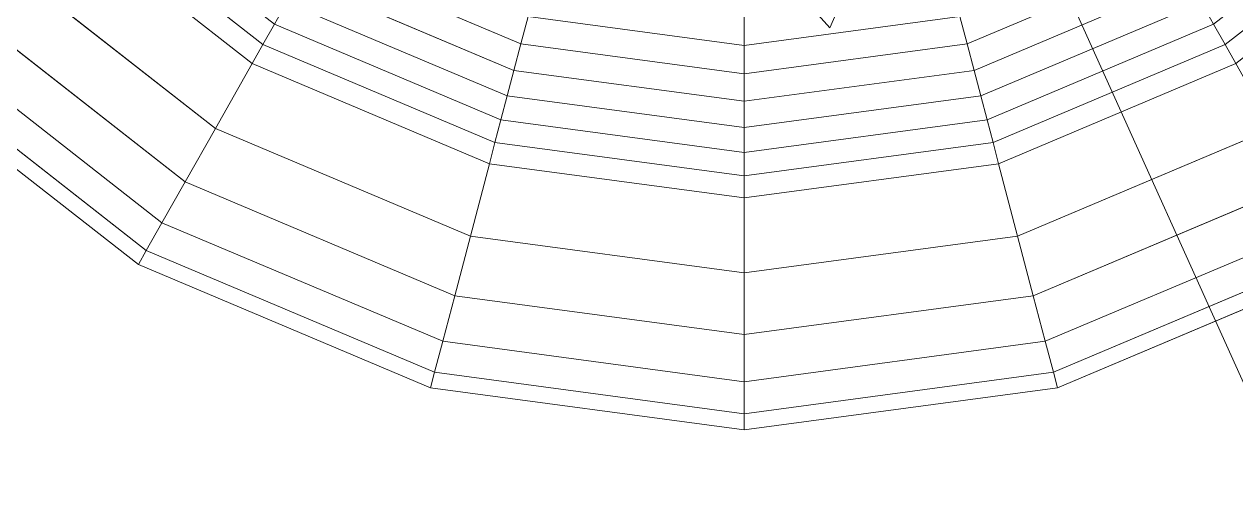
# Model space of a CAD drawing. Header units: metres. Extents: x -217 to -108, y -304 to -188.
# Drawn here: x -161.6489 to -161.448, y -236.0712 to -235.9941 of the extents above; entities that cross this region are included whole.
import ezdxf

# ---------------------------------------------------------------- set-up
doc = ezdxf.new("R2010")
doc.units = ezdxf.units.M
for name, color, linetype, lineweight in [('A-FLOR', 192, 'Continuous', 9), ('A-WALL', 113, 'Continuous', 9), ('G-IMPT', 8, 'Continuous', 9), ('L-PLNT', 71, 'Continuous', 9)]:
    doc.layers.add(name, color=color, linetype=linetype, lineweight=lineweight)

# ---------------------------------------------------------------- blocks, each defined once
blk = doc.blocks.new('Plant_8135 - FF_Model_ID4695_1_aconitum_dwg_Group_18-V304-Nivel 3')
at = {"layer": 'G-IMPT'}
for p, q in [((14.368, 12.459), (16.059, 11.138)), ((25.913, 12.459), (24.222, 11.138)), ((14.227, 12.315), (15.959, 10.961)), ((26.054, 12.315), (24.322, 10.961)), ((26.054, 12.315), (24.322, 10.961)), ((15.866, 10.796), (14.095, 12.181)), ((15.866, 10.796), (14.095, 12.181)), ((15.546, 10.232), (13.642, 11.72)), ((16.394, 11.729), (18.201, 10.967)), ((23.887, 11.729), (22.08, 10.967)), ((23.887, 11.729), (22.08, 10.967)), ((16.277, 11.523), (18.141, 10.736)), ((24.004, 11.523), (22.14, 10.736)), ((22.14, 10.736), (24.004, 11.523)), ((15.283, 9.768), (13.271, 11.341)), ((16.059, 11.138), (16.165, 11.325)), ((16.165, 11.325), (18.083, 10.516)), ((16.165, 11.325), (18.083, 10.516)), ((24.116, 11.325), (22.198, 10.516)), ((24.116, 11.325), (22.198, 10.516)), ((24.222, 11.138), (24.116, 11.325)), ((18.201, 10.967), (18.264, 11.206)), ((20.141, 10.954), (18.264, 11.206)), ((20.141, 10.954), (20.141, 11.21)), ((22.017, 11.206), (20.141, 10.954)), ((22.017, 11.206), (20.141, 10.954)), ((22.08, 10.967), (22.017, 11.206)), ((22.08, 10.967), (22.017, 11.206)), ((15.959, 10.961), (16.059, 11.138)), ((16.059, 11.138), (18.028, 10.307)), ((24.222, 11.138), (22.253, 10.307)), ((24.322, 10.961), (24.222, 11.138)), ((15.081, 9.413), (12.986, 11.051)), ((12.986, 11.051), (15.081, 9.413)), ((15.866, 10.796), (15.959, 10.961)), ((15.866, 10.796), (15.959, 10.961)), ((15.959, 10.961), (17.976, 10.11)), ((18.141, 10.736), (18.201, 10.967)), ((20.141, 10.707), (18.201, 10.967)), ((22.08, 10.967), (20.141, 10.707)), ((20.141, 10.707), (22.08, 10.967)), ((20.141, 10.707), (20.141, 10.954)), ((22.14, 10.736), (22.08, 10.967)), ((22.08, 10.967), (22.14, 10.736)), ((24.322, 10.961), (22.305, 10.11)), ((24.416, 10.796), (24.322, 10.961)), ((24.322, 10.961), (24.416, 10.796)), ((14.945, 9.172), (12.793, 10.854)), ((14.876, 9.05), (12.696, 10.755)), ((14.876, 9.05), (12.696, 10.755)), ((15.546, 10.232), (15.866, 10.796)), ((15.546, 10.232), (15.866, 10.796)), ((15.866, 10.796), (17.928, 9.926)), ((24.416, 10.796), (22.353, 9.926)), ((24.416, 10.796), (22.353, 9.926)), ((18.083, 10.516), (18.141, 10.736)), ((18.083, 10.516), (18.141, 10.736)), ((20.141, 10.468), (18.141, 10.736)), ((22.14, 10.736), (20.141, 10.468)), ((20.141, 10.468), (20.141, 10.707)), ((22.198, 10.516), (22.14, 10.736)), ((18.028, 10.307), (18.083, 10.516)), ((20.141, 10.24), (18.083, 10.516)), ((22.198, 10.516), (20.141, 10.24)), ((20.141, 10.24), (20.141, 10.468)), ((20.141, 10.468), (20.141, 10.24)), ((22.198, 10.516), (22.253, 10.307)), ((15.283, 9.768), (15.546, 10.232)), ((15.546, 10.232), (17.762, 9.297)), ((17.976, 10.11), (18.028, 10.307)), ((20.141, 10.024), (18.028, 10.307)), ((20.141, 10.024), (22.253, 10.307)), ((20.141, 10.024), (20.141, 10.24)), ((20.141, 10.24), (20.141, 10.024)), ((22.253, 10.307), (22.305, 10.11)), ((24.735, 10.232), (22.519, 9.297)), ((17.928, 9.926), (17.976, 10.11)), ((20.141, 9.82), (17.976, 10.11)), ((22.305, 10.11), (20.141, 9.82)), ((20.141, 10.024), (20.141, 9.82)), ((22.353, 9.926), (22.305, 10.11)), ((17.762, 9.297), (17.928, 9.926)), ((20.141, 9.63), (17.928, 9.926)), ((22.353, 9.926), (20.141, 9.63)), ((22.519, 9.297), (22.353, 9.926)), ((20.141, 9.63), (20.141, 9.82)), ((15.081, 9.413), (15.283, 9.768)), ((15.283, 9.768), (17.626, 8.779)), ((24.998, 9.768), (22.655, 8.779)), ((20.141, 8.978), (20.141, 9.63)), ((14.945, 9.172), (15.081, 9.413)), ((15.081, 9.413), (17.522, 8.383)), ((17.522, 8.383), (15.081, 9.413)), ((25.2, 9.413), (22.759, 8.383)), ((25.2, 9.413), (22.759, 8.383)), ((17.626, 8.779), (17.762, 9.297)), ((20.141, 8.978), (17.762, 9.297)), ((22.519, 9.297), (20.141, 8.978)), ((22.655, 8.779), (22.519, 9.297)), ((14.876, 9.05), (14.945, 9.172)), ((14.945, 9.172), (17.451, 8.115)), ((25.336, 9.172), (22.83, 8.115)), ((14.876, 9.05), (17.416, 7.979)), ((20.141, 8.442), (20.141, 8.978)), ((25.405, 9.05), (22.866, 7.979)), ((17.522, 8.383), (17.626, 8.779)), ((20.141, 8.442), (17.626, 8.779)), ((22.655, 8.779), (20.141, 8.442)), ((22.759, 8.383), (22.655, 8.779)), ((20.141, 8.032), (20.141, 8.442)), ((17.451, 8.115), (17.522, 8.383)), ((20.141, 8.032), (17.522, 8.383)), ((22.759, 8.383), (20.141, 8.032)), ((22.83, 8.115), (22.759, 8.383)), ((17.416, 7.979), (17.451, 8.115)), ((20.141, 7.754), (17.451, 8.115)), ((22.83, 8.115), (20.141, 7.754)), ((22.866, 7.979), (22.83, 8.115)), ((20.141, 7.754), (20.141, 8.032)), ((20.141, 7.613), (17.416, 7.979)), ((22.866, 7.979), (20.141, 7.613)), ((20.141, 7.613), (20.141, 7.754))]:
    blk.add_line(p, q, dxfattribs=at)
at = {"layer": 'G-IMPT', "flags": 128}
for points in [[(10.951, 18.34), (10.425, 18.34), (10.756, 15.778), (10.367, 15.672), (11.378, 13.186), (11.727, 13.391), (13.271, 11.341), (13.642, 11.72), (15.546, 10.232), (15.283, 9.768), (17.626, 8.779), (17.762, 9.297)], [(15.959, 10.961), (14.227, 12.315), (14.095, 12.181), (12.736, 13.985)], [(15.081, 9.413), (15.283, 9.768), (13.271, 11.341), (12.986, 11.051), (11.378, 13.186)], [(14.876, 9.05), (14.945, 9.172), (12.793, 10.854), (12.696, 10.755), (11.022, 12.977)], [(22.866, 7.979), (25.405, 9.05), (25.336, 9.172), (27.488, 10.854), (27.586, 10.755), (29.259, 12.977), (29.139, 13.047)], [(18.201, 10.967), (18.141, 10.736), (16.277, 11.523), (16.394, 11.729), (14.843, 12.942)], [(20.141, 10.24), (18.083, 10.516), (18.028, 10.307), (16.059, 11.138), (16.165, 11.325), (14.519, 12.612)], [(25.762, 12.612), (24.116, 11.325), (24.222, 11.138), (22.253, 10.307)], [(22.519, 9.297), (24.735, 10.232), (24.416, 10.796), (26.186, 12.181)], [(18.264, 11.206), (18.201, 10.967), (16.394, 11.729)], [(20.141, 11.21), (20.141, 10.954), (18.264, 11.206)], [(16.059, 11.138), (15.959, 10.961), (17.976, 10.11), (18.028, 10.307)], [(22.305, 10.11), (24.322, 10.961), (24.222, 11.138)], [(20.141, 10.954), (20.141, 10.707), (18.201, 10.967)], [(17.976, 10.11), (17.928, 9.926), (15.866, 10.796)], [(18.141, 10.736), (20.141, 10.468), (20.141, 10.707)], [(22.198, 10.516), (22.14, 10.736), (20.141, 10.468)], [(18.028, 10.307), (20.141, 10.024), (22.253, 10.307), (22.198, 10.516), (20.141, 10.24)], [(17.928, 9.926), (17.762, 9.297), (15.546, 10.232)], [(22.253, 10.307), (22.305, 10.11), (20.141, 9.82), (20.141, 9.63), (17.928, 9.926)], [(24.735, 10.232), (24.998, 9.768), (22.655, 8.779), (22.759, 8.383), (20.141, 8.032)], [(20.141, 10.024), (20.141, 9.82), (17.976, 10.11)], [(20.141, 9.63), (22.353, 9.926), (22.305, 10.11)], [(22.353, 9.926), (22.519, 9.297), (20.141, 8.978)], [(17.762, 9.297), (20.141, 8.978), (20.141, 9.63)], [(15.081, 9.413), (14.945, 9.172), (17.451, 8.115), (17.522, 8.383)], [(20.141, 7.613), (22.866, 7.979), (22.83, 8.115), (25.336, 9.172), (25.2, 9.413)], [(20.141, 8.442), (22.655, 8.779), (22.519, 9.297)], [(20.141, 8.032), (20.141, 7.754), (17.451, 8.115), (17.416, 7.979), (14.876, 9.05)], [(20.141, 8.978), (20.141, 8.442), (17.626, 8.779), (17.522, 8.383)], [(17.522, 8.383), (20.141, 8.032), (20.141, 8.442)], [(22.759, 8.383), (22.83, 8.115), (20.141, 7.754), (20.141, 7.613), (17.416, 7.979)]]:
    blk.add_lwpolyline(points, dxfattribs=at)
blk = doc.blocks.new('Plant_8135 - FF_Model_ID4695_1_aconitum_dwg_Group_19-V305-Nivel 3')
blk.add_blockref('Plant_8135 - FF_Model_ID4695_1_aconitum_dwg_Group_18-V304-Nivel 3', (0, 0))
blk = doc.blocks.new('Plant_8135 - FF_Model_ID4695_1_aconitum_dwg_leaf1-V182-Nivel 3')
at = {"layer": 'G-IMPT'}
for p, q in [((-0.0025, -0.06736), (-0.0024, -0.05944)), ((0.00162, -0.05955), (-0.0024, -0.05944)), ((0.00162, -0.05955), (0.01117, -0.0737)), ((0.02658, -0.06021), (0.01891, -0.06001)), ((0.01413, -0.06676), (0.01665, -0.06083)), ((-0.0025, -0.06736), (-0.02548, -0.07251)), ((0.01117, -0.0737), (0.01232, -0.071)), ((-0.02559, -0.07365), (-0.01456, -0.08027)), ((0.03598, -0.07448), (0.0347, -0.07638)), ((-0.01456, -0.08027), (-0.02729, -0.10085)), ((0.03544, -0.08017), (0.04263, -0.08284)), ((0.04616, -0.08415), (0.03877, -0.08861)), ((0.04396, -0.08334), (0.04616, -0.08415)), ((0.03877, -0.08861), (0.0481, -0.10322)), ((-0.0015, -0.09982), (-0.02735, -0.10579)), ((-0.0015, -0.09982), (-0.00614, -0.11176)), ((-0.02729, -0.10085), (-0.02735, -0.10579)), ((0.0481, -0.10322), (0.04795, -0.11519)), ((0.03422, -0.10553), (0.04795, -0.11519)), ((-0.00614, -0.11176), (-0.00315, -0.11628)), ((0.00127, -0.11193), (-0.00315, -0.11628)), ((0.00127, -0.11193), (0.00439, -0.11496)), ((0.02323, -0.11358), (0.02094, -0.11912)), ((0.00431, -0.12138), (0.00439, -0.11496)), ((0.01843, -0.11719), (0.00997, -0.13611)), ((0.00431, -0.12138), (0.00708, -0.13287)), ((0.00997, -0.13611), (0.00708, -0.13287))]:
    blk.add_line(p, q, dxfattribs=at)
blk = doc.blocks.new('Plant_8135 - FF_Model_ID4695_1_aconitum_dwg_Group_5-V241-Nivel 3')
at = {"layer": 'G-IMPT'}
for p, q in [((0.00994, -0.06193), (0.01007, -0.07207)), ((0.01007, -0.07207), (0.00994, -0.06193)), ((0.01011, -0.07554), (0.0123, -0.07559))]:
    blk.add_line(p, q, dxfattribs=at)
blk.add_blockref('Plant_8135 - FF_Model_ID4695_1_aconitum_dwg_leaf1-V182-Nivel 3', (0, 0))
blk = doc.blocks.new('Plant_8135 - FF_Model_ID4695_1_aconitum_dwg_leaf3-V203-Nivel 3')
at = {"layer": 'G-IMPT'}
for p, q in [((-0.10944, 0.04114), (-0.10757, 0.04412)), ((-0.10364, 0.03253), (-0.10944, 0.04114)), ((-0.12406, 0.0036), (-0.13779, -0.00394)), ((-0.11744, -0.0027), (-0.14031, -0.00793)), ((-0.14031, -0.00793), (-0.13779, -0.00394)), ((-0.14031, -0.00793), (-0.11617, -0.01252)), ((-0.09729, -0.01984), (-0.10651, -0.01824)), ((-0.09436, -0.04283), (-0.0965, -0.04804)), ((-0.07645, -0.04455), (-0.0797, -0.04832)), ((-0.09581, -0.04973), (-0.09386, -0.05156)), ((-0.0797, -0.04832), (-0.09386, -0.05156))]:
    blk.add_line(p, q, dxfattribs=at)
blk = doc.blocks.new('Plant_8135 - FF_Model_ID4695_1_aconitum_dwg_Group_2-V205-Nivel 3')
at = {"rotation": 55.00000000000005}
blk.add_blockref('Plant_8135 - FF_Model_ID4695_1_aconitum_dwg_leaf3-V203-Nivel 3', (0.02241, 0.00053), dxfattribs=at)
blk = doc.blocks.new('Plant_8135 - FF_Model_ID4695_1_aconitum_dwg-V306-Nivel 3')
at = {"xscale": 0.01907622213224961, "yscale": 0.01907622213224961, "zscale": 0.01907622213224961}
blk.add_blockref('Plant_8135 - FF_Model_ID4695_1_aconitum_dwg_Group_19-V305-Nivel 3', (-0.38845, -0.34801), dxfattribs=at)
for name in ['Plant_8135 - FF_Model_ID4695_1_aconitum_dwg_Group_2-V205-Nivel 3', 'Plant_8135 - FF_Model_ID4695_1_aconitum_dwg_Group_5-V241-Nivel 3']:
    blk.add_blockref(name, (0, 0))
blk = doc.blocks.new('Plant_8135 - Plant_8135-V307-Nivel 3')
blk.add_blockref('Plant_8135 - FF_Model_ID4695_1_aconitum_dwg-V306-Nivel 3', (0.00731, 0.00479))

msp = doc.modelspace()

# ---------------------------------------------------------------- linework, layer by layer
at = {"layer": 'A-FLOR'}
msp.add_line((-160.80654, -237.47157), (-161.7962, -235.27959), dxfattribs=at)
at = {"layer": 'A-WALL'}
for start in [116.38603, 122.90905]:
    msp.add_arc((-160.10224, -239.13938), 4.27242, start, 292.21126, dxfattribs=at)

# ---------------------------------------------------------------- block references
at = {"layer": 'L-PLNT'}
msp.add_blockref('Plant_8135 - Plant_8135-V307-Nivel 3', (-161.53265, -235.86333), dxfattribs=at)

doc.saveas('drawing.dxf')
